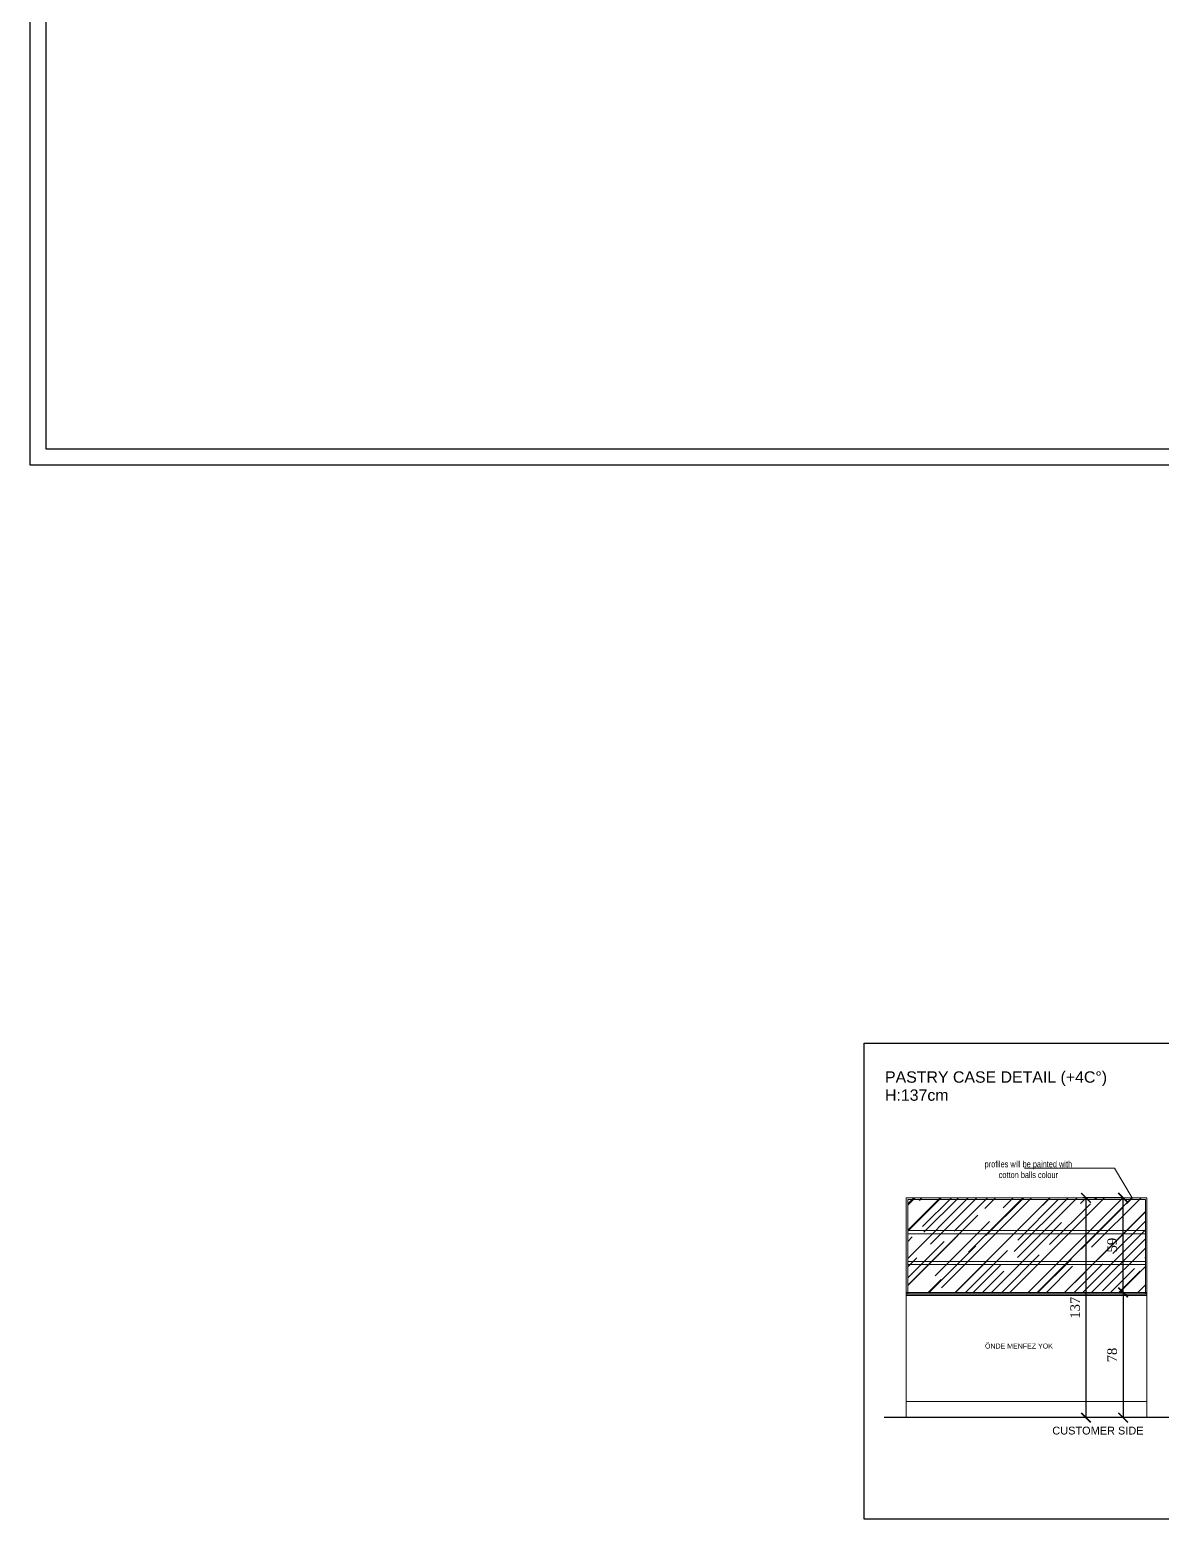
# Model space of a CAD drawing. Header units: millimetres. Extents: x 106699 to 122058, y 158555 to 162844.
# Drawn here: x 111935 to 112639, y 158555 to 159483 of the extents above; entities that cross this region are included whole.
import ezdxf

# ---------------------------------------------------------------- set-up
doc = ezdxf.new("R2010")
doc.units = ezdxf.units.MM
doc.layers.add('Layer 1', color=7, linetype='Continuous')
for name, color, linetype, lineweight in [('no3_cam gorunus on', 142, 'Continuous', 15), ('no3_mermer gorunus on', 31, 'Continuous', 15), ('no3_paslanmaz gorunus on', 163, 'Continuous', 15), ('no3_yazı tefriş', 152, 'Continuous', 0)]:
    doc.layers.add(name, color=color, linetype=linetype, lineweight=lineweight)
doc.styles.add('ATG_ROMANS', font='GOTHIC.TTF', dxfattribs={"width": 0.75})
doc.styles.add('ROMANSTW', font='georgia.ttf')
doc.styles.get("Standard").update_dxf_attribs({"font": 'arial.ttf'})
doc.dimstyles.new('M1', dxfattribs={"dimtxt": 11, "dimasz": 6, "dimexe": 2, "dimexo": 16, "dimgap": 3, "dimtad": 1, "dimdec": 0, "dimzin": 12, "dimdsep": 46, "dimtxsty": 'ROMANSTW', "dimblk": 'ARCHTICK', "dimcen": 0.09, "dimclrd": 251, "dimclre": 251, "dimclrt": 1, "dimadec": 0, "dimazin": 0, "dimtfac": 1, "dimtdec": 0, "dimtix": 1, "dimtmove": 0, "dimatfit": 3, "dimldrblk": 'ARCHTICK', "dimfxl": 1, "dimtolj": 1, "dimtzin": 0, "dimarcsym": 0})

# ---------------------------------------------------------------- blocks, each defined once
blk = doc.blocks.new('_ArchTick')
at = {"color": 0, "linetype": 'ByBlock', "const_width": 0.15}
blk.add_lwpolyline([(-0.5, -0.5), (0.5, 0.5)], dxfattribs=at)
blk = doc.blocks.new('*D495')
at = {"color": 251, "lineweight": -2, "transparency": 16777216}
for p, q in [((112614.38, 158696.42), (112613.51, 158696.42)), ((112615.51, 158696.42), (112615.51, 158618.42)), ((112614.38, 158618.42), (112613.51, 158618.42))]:
    blk.add_line(p, q, dxfattribs=at)
at = {"layer": 'Defpoints', "color": 0, "transparency": 16777216}
for p in [(112630.38, 158696.42, 0.14), (112615.51, 158618.42), (112630.38, 158618.42)]:
    blk.add_point(p, dxfattribs=at)
at = {"color": 251, "lineweight": -2, "transparency": 16777216, "xscale": 6, "yscale": 6, "zscale": 6}
for p, rotation in [((112615.51, 158696.42), 90), ((112615.51, 158618.42), 270)]:
    blk.add_blockref('_ArchTick', p, dxfattribs=dict(at, rotation=rotation))
at = {"color": 1, "true_color": 0xff0000, "transparency": 16777216, "insert": (112608.72, 158657.42), "char_height": 6, "attachment_point": 5, "rotation": 90, "style": 'ROMANSTW'}
blk.add_mtext('\\A1;78', dxfattribs=at)
blk = doc.blocks.new('*D480')
at = {"color": 251, "lineweight": -2, "transparency": 16777216}
for p, q in [((112614.38, 158755.38), (112613.51, 158755.38)), ((112615.51, 158696.42), (112615.51, 158755.38)), ((112614.38, 158696.42), (112613.51, 158696.42))]:
    blk.add_line(p, q, dxfattribs=at)
at = {"layer": 'Defpoints', "color": 0, "transparency": 16777216}
for p in [(112615.51, 158755.38), (112630.38, 158755.38), (112630.38, 158696.42, 0.14)]:
    blk.add_point(p, dxfattribs=at)
at = {"color": 251, "lineweight": -2, "transparency": 16777216, "xscale": 6, "yscale": 6, "zscale": 6}
for p, rotation in [((112615.51, 158755.38), 90), ((112615.51, 158696.42), 270)]:
    blk.add_blockref('_ArchTick', p, dxfattribs=dict(at, rotation=rotation))
at = {"color": 1, "true_color": 0xff0000, "transparency": 16777216, "insert": (112608.74, 158725.9), "char_height": 6, "attachment_point": 5, "rotation": 90, "style": 'ROMANSTW'}
blk.add_mtext('\\A1;59', dxfattribs=at)
blk = doc.blocks.new('*D481')
at = {"color": 251, "lineweight": -2, "transparency": 16777216}
for p, q in [((112614.38, 158755.38), (112590.4, 158755.38)), ((112592.4, 158755.38), (112592.4, 158618.42)), ((112614.38, 158618.42), (112590.4, 158618.42))]:
    blk.add_line(p, q, dxfattribs=at)
at = {"layer": 'Defpoints', "color": 0, "transparency": 16777216}
for p in [(112630.38, 158755.38), (112592.4, 158618.42), (112630.38, 158618.42)]:
    blk.add_point(p, dxfattribs=at)
at = {"color": 251, "lineweight": -2, "transparency": 16777216, "xscale": 6, "yscale": 6, "zscale": 6}
for p, rotation in [((112592.4, 158755.38), 90), ((112592.4, 158618.42), 270)]:
    blk.add_blockref('_ArchTick', p, dxfattribs=dict(at, rotation=rotation))
at = {"color": 1, "true_color": 0xff0000, "transparency": 16777216, "insert": (112585.64, 158686.9), "char_height": 6, "attachment_point": 5, "rotation": 90, "style": 'ROMANSTW'}
blk.add_mtext('\\A1;137', dxfattribs=at)

msp = doc.modelspace()

# ---------------------------------------------------------------- hatches: boundary and pattern name
h = msp.add_hatch()
h.set_pattern_fill('AR-RROOF', color=252, scale=12, angle=45)
h.set_pattern_definition([(45, (85944.966, 171366.27), (10.1823376, 27.1529004), [180, -24, 60, -12]), (45, (85952.009, 171381.798), (-19.770706, 2.800143), [36, -3.96, 72, -9]), (45, (85941.996, 171377.725), (38.4383246, 49.8086017), [96, -16.8, 48, -12])])
h.paths.add_polyline_path([(112629.38, 158755.38), (112481.38, 158755.38), (112481.38, 158696.42), (112629.38, 158696.42)])

# ---------------------------------------------------------------- linework, layer by layer
at = {"color": 252}
msp.add_line((112480.38, 158696.42), (112630.38, 158696.42), dxfattribs=at)
for points in [[(111934.78, 159211.93), (114814.78, 159211.93), (114814.78, 161281.93), (111934.78, 161281.93)], [(111944.78, 159221.93), (114804.78, 159221.93), (114804.78, 161271.93), (111944.78, 161271.93)]]:
    msp.add_lwpolyline(points, close=True)
at = {"layer": 'Layer 1', "color": 7, "lineweight": 30}
msp.add_lwpolyline([(112454.32, 158851.62), (113156.65, 158851.62), (113156.65, 158555.17), (112454.32, 158555.17)], close=True, dxfattribs=at)
at = {"layer": 'Layer 1', "color": 7, "lineweight": 25, "elevation": -0.14}
msp.add_lwpolyline([(113144.27, 158618.42), (112466.72, 158618.42)], dxfattribs=at)
at = {"layer": 'no3_cam gorunus on', "elevation": -0.14}
for points in [[(112630.38, 158694.42), (112630.38, 158755.38), (112480.38, 158755.38), (112480.38, 158694.42)], [(112629.38, 158695.44), (112629.38, 158754.38), (112481.38, 158754.38), (112481.38, 158695.44)]]:
    msp.add_lwpolyline(points, dxfattribs=at)
at = {"layer": 'no3_mermer gorunus on', "color": 6}
for p, q in [((112480.38, 158695.44), (112630.38, 158695.44)), ((112480.38, 158694.42), (112630.38, 158694.42))]:
    msp.add_line(p, q, dxfattribs=at)
at = {"layer": 'no3_paslanmaz gorunus on'}
for p, q in [((112629.38, 158734.97, -0.14), (112481.38, 158734.97, -0.14)), ((112629.38, 158733), (112481.38, 158733)), ((112629.38, 158715.7, -0.14), (112481.38, 158715.7, -0.14)), ((112629.38, 158713.72), (112481.38, 158713.72)), ((112480.38, 158694.42), (112480.38, 158628.43, -0.14)), ((112630.38, 158628.43, -0.14), (112630.38, 158694.42)), ((112480.38, 158628.43, -0.14), (112630.38, 158628.43, -0.14))]:
    msp.add_line(p, q, dxfattribs=at)
at = {"layer": 'no3_paslanmaz gorunus on', "elevation": -0.14}
for points in [[(112480.38, 158628.43), (112480.38, 158618.42)], [(112630.38, 158628.43), (112630.38, 158618.42)]]:
    msp.add_lwpolyline(points, dxfattribs=at)
at = {"layer": 'no3_yazı tefriş', "lineweight": 9, "elevation": -0.07}
msp.add_lwpolyline([(112554.13, 158773.81), (112610.12, 158773.81), (112621.23, 158755.34)], dxfattribs=at)

# ---------------------------------------------------------------- texts
at = {"layer": 'Layer 1', "color": 6, "insert": (112529.51, 158661.4, -0.35), "char_height": 3.1316, "attachment_point": 7}
msp.add_mtext('ÖNDE MENFEZ YOK', dxfattribs=at)
at = {"layer": 'no3_yazı tefriş', "attachment_point": 1}
for s, insert, char_height, width in [('PASTRY CASE DETAIL (+4C°)', (112467.27, 158834.13, -0.13), 7.0759, 165.4914), ('H:137cm', (112467.27, 158822.88, -0.13), 7.076, 165.4914), ('CUSTOMER SIDE', (112571.43, 158612.81, -0.09), 4.8806, 74.8016)]:
    msp.add_mtext(s, dxfattribs=dict(at, insert=insert, char_height=char_height, width=width))
at = {"layer": 'no3_yazı tefriş', "lineweight": 9, "insert": (112556.53, 158772.96), "char_height": 4, "attachment_point": 5, "style": 'ATG_ROMANS'}
msp.add_mtext('\\A1;profiles will be painted with \\Pcotton balls colour', dxfattribs=at)

# ---------------------------------------------------------------- dimensions: what is measured, and where the dimension line sits
at = {"color": 1}
for base, p1, p2, picture, middle in [((112592.4, 158618.42, -0.14), (112630.38, 158755.38, -0.14), (112630.38, 158618.42, -0.14), '*D481', (112585.64, 158686.9, -0.14)), ((112615.51, 158755.38, -0.14), (112630.38, 158696.42), (112630.38, 158755.38, -0.14), '*D480', (112608.74, 158725.9, -0.14)), ((112615.51, 158618.42, -0.14), (112630.38, 158696.42), (112630.38, 158618.42, -0.14), '*D495', (112608.72, 158657.42, -0.14))]:
    dim = msp.add_linear_dim(base=base, p1=p1, p2=p2, angle=90, dimstyle='M1', override={"dimtxt": 6, "dimtxsty": 'ROMANSTW', "dimldrblk": 'ArchTick'}, dxfattribs=at)
    dim.commit()
    dim.dimension.update_dxf_attribs({"geometry": picture, "text_midpoint": middle})

doc.saveas('drawing.dxf')
